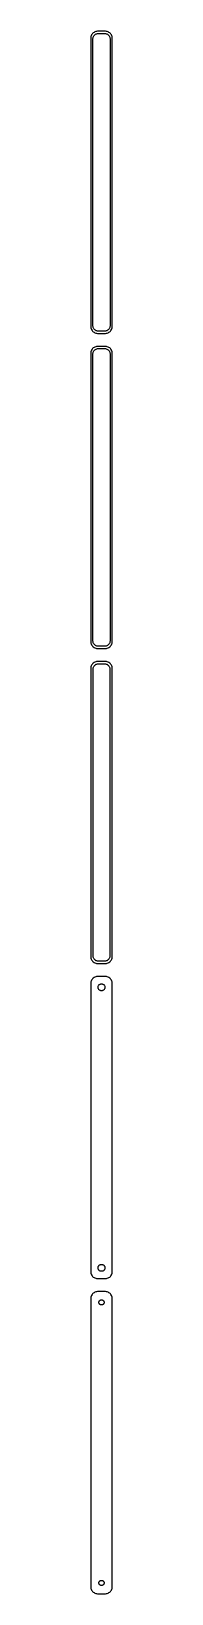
# Model space of a CAD drawing. Header units: metres. Extents: x -8 to 8, y 771 to 1857.
import ezdxf

# ---------------------------------------------------------------- set-up
doc = ezdxf.new("R2010")
doc.units = ezdxf.units.M

msp = doc.modelspace()

# ---------------------------------------------------------------- linework, layer by layer
for p, q in [((-7.39999, 1852.94), (-7.5, 1852.94)), ((-7.5, 1852.94), (-7.5, 1651.06)), ((-7.34291, 1853.24), (-7.39999, 1852.94)), ((-7.14888, 1853.84), (-7.34291, 1853.24)), ((-6.88153, 1854.41), (-7.14888, 1853.84)), ((-6.54507, 1854.94), (-6.88153, 1854.41)), ((-6.14484, 1855.42), (-6.54507, 1854.94)), ((-5.68712, 1855.85), (-6.14484, 1855.42)), ((-6, 1851.5), (-5.96844, 1852)), ((-6, 1652.5), (-6, 1851.5)), ((-5.96844, 1852), (-5.87433, 1852.49)), ((-5.87433, 1852.49), (-5.7191, 1852.97)), ((-5.7191, 1852.97), (-5.50522, 1853.43)), ((-5.17912, 1856.22), (-5.68712, 1855.85)), ((-5.50522, 1853.43), (-5.23605, 1853.85)), ((-5.23605, 1853.85), (-4.91586, 1854.24)), ((-4.62889, 1856.52), (-5.17912, 1856.22)), ((-4.91586, 1854.24), (-4.54968, 1854.58)), ((-4.04507, 1856.76), (-4.62889, 1856.52)), ((-4.54968, 1854.58), (-4.1433, 1854.88)), ((-4.1433, 1854.88), (-3.70311, 1855.12)), ((-3.4369, 1856.91), (-4.04507, 1856.76)), ((-3.70311, 1855.12), (-3.23605, 1855.3)), ((-2.81395, 1856.99), (-3.4369, 1856.91)), ((-3.23605, 1855.3), (-2.74951, 1855.43)), ((2.81395, 1856.99), (-2.81395, 1856.99)), ((-2.74951, 1855.43), (-2.25116, 1855.49)), ((-2.25116, 1855.49), (2.25116, 1855.49)), ((2.25116, 1855.49), (2.74951, 1855.43)), ((2.74951, 1855.43), (3.23605, 1855.3)), ((3.4369, 1856.91), (2.81395, 1856.99)), ((3.23605, 1855.3), (3.70311, 1855.12)), ((4.04507, 1856.76), (3.4369, 1856.91)), ((3.70311, 1855.12), (4.1433, 1854.88)), ((4.62889, 1856.52), (4.04507, 1856.76)), ((4.1433, 1854.88), (4.54968, 1854.58)), ((4.54968, 1854.58), (4.91586, 1854.24)), ((5.17912, 1856.22), (4.62889, 1856.52)), ((4.91586, 1854.24), (5.23605, 1853.85)), ((5.68712, 1855.85), (5.17912, 1856.22)), ((5.23605, 1853.85), (5.50522, 1853.43)), ((5.50522, 1853.43), (5.7191, 1852.97)), ((6.14484, 1855.42), (5.68712, 1855.85)), ((5.7191, 1852.97), (5.87433, 1852.49)), ((5.87433, 1852.49), (5.96844, 1852)), ((5.96844, 1852), (6, 1851.5)), ((6, 1851.5), (6, 1652.5)), ((6.54507, 1854.94), (6.14484, 1855.42)), ((6.88153, 1854.41), (6.54507, 1854.94)), ((7.14888, 1853.84), (6.88153, 1854.41)), ((7.34291, 1853.24), (7.14888, 1853.84)), ((7.46057, 1852.63), (7.34291, 1853.24)), ((7.5, 1852), (7.46057, 1852.63)), ((7.5, 1652), (7.5, 1852)), ((-7.5, 1651.06), (-7.39999, 1651.06)), ((-7.39999, 1651.06), (-7.34291, 1650.76)), ((-7.34291, 1650.76), (-7.14888, 1650.16)), ((-5.96844, 1652), (-6, 1652.5)), ((-5.87433, 1651.51), (-5.96844, 1652)), ((-5.7191, 1651.03), (-5.87433, 1651.51)), ((-5.50522, 1650.57), (-5.7191, 1651.03)), ((5.7191, 1651.03), (5.50522, 1650.57)), ((5.87433, 1651.51), (5.7191, 1651.03)), ((5.96844, 1652), (5.87433, 1651.51)), ((6, 1652.5), (5.96844, 1652)), ((7.14888, 1650.16), (7.34291, 1650.76)), ((7.34291, 1650.76), (7.46057, 1651.37)), ((7.46057, 1651.37), (7.5, 1652)), ((-7.14888, 1650.16), (-6.88153, 1649.59)), ((-6.88153, 1649.59), (-6.54507, 1649.06)), ((-6.54507, 1649.06), (-6.14484, 1648.58)), ((-6.14484, 1648.58), (-5.68712, 1648.15)), ((-5.68712, 1648.15), (-5.17912, 1647.78)), ((-5.23605, 1650.15), (-5.50522, 1650.57)), ((-4.91586, 1649.76), (-5.23605, 1650.15)), ((-5.17912, 1647.78), (-4.62889, 1647.48)), ((-4.54968, 1649.42), (-4.91586, 1649.76)), ((-4.62889, 1647.48), (-4.04507, 1647.24)), ((-4.1433, 1649.12), (-4.54968, 1649.42)), ((-3.70311, 1648.88), (-4.1433, 1649.12)), ((-4.04507, 1647.24), (-3.4369, 1647.09)), ((-3.23605, 1648.7), (-3.70311, 1648.88)), ((-3.4369, 1647.09), (-2.81395, 1647.01)), ((-2.74951, 1648.57), (-3.23605, 1648.7)), ((-2.81395, 1647.01), (2.81395, 1647.01)), ((-2.25116, 1648.51), (-2.74951, 1648.57)), ((2.25116, 1648.51), (-2.25116, 1648.51)), ((2.74951, 1648.57), (2.25116, 1648.51)), ((3.23605, 1648.7), (2.74951, 1648.57)), ((2.81395, 1647.01), (3.4369, 1647.09)), ((3.70311, 1648.88), (3.23605, 1648.7)), ((3.4369, 1647.09), (4.04507, 1647.24)), ((4.1433, 1649.12), (3.70311, 1648.88)), ((4.04507, 1647.24), (4.62889, 1647.48)), ((4.54968, 1649.42), (4.1433, 1649.12)), ((4.91586, 1649.76), (4.54968, 1649.42)), ((4.62889, 1647.48), (5.17912, 1647.78)), ((5.23605, 1650.15), (4.91586, 1649.76)), ((5.17912, 1647.78), (5.68712, 1648.15)), ((5.50522, 1650.57), (5.23605, 1650.15)), ((5.68712, 1648.15), (6.14484, 1648.58)), ((6.14484, 1648.58), (6.54507, 1649.06)), ((6.54507, 1649.06), (6.88153, 1649.59)), ((6.88153, 1649.59), (7.14888, 1650.16)), ((-7.46057, 1633.63), (-7.5, 1633)), ((-7.5, 1633), (-7.5, 1433)), ((-7.34291, 1634.24), (-7.46057, 1633.63)), ((-7.14888, 1634.84), (-7.34291, 1634.24)), ((-6.88153, 1635.41), (-7.14888, 1634.84)), ((-6.54507, 1635.94), (-6.88153, 1635.41)), ((-6.14484, 1636.42), (-6.54507, 1635.94)), ((-5.68712, 1636.85), (-6.14484, 1636.42)), ((-6, 1632.5), (-5.96844, 1633)), ((-6, 1433.5), (-6, 1632.5)), ((-5.96844, 1633), (-5.87433, 1633.49)), ((-5.87433, 1633.49), (-5.7191, 1633.97)), ((-5.7191, 1633.97), (-5.50522, 1634.43)), ((-5.17912, 1637.22), (-5.68712, 1636.85)), ((-5.50522, 1634.43), (-5.23605, 1634.85)), ((-5.23605, 1634.85), (-4.91586, 1635.24)), ((-4.62889, 1637.52), (-5.17912, 1637.22)), ((-4.91586, 1635.24), (-4.54968, 1635.58)), ((-4.04507, 1637.76), (-4.62889, 1637.52)), ((-4.54968, 1635.58), (-4.1433, 1635.88)), ((-4.1433, 1635.88), (-3.70311, 1636.12)), ((-3.4369, 1637.91), (-4.04507, 1637.76)), ((-3.70311, 1636.12), (-3.23605, 1636.3)), ((-2.81395, 1637.99), (-3.4369, 1637.91)), ((-3.23605, 1636.3), (-2.74951, 1636.43)), ((2.81395, 1637.99), (-2.81395, 1637.99)), ((-2.74951, 1636.43), (-2.25116, 1636.49)), ((-2.25116, 1636.49), (2.25116, 1636.49)), ((2.25116, 1636.49), (2.74951, 1636.43)), ((2.74951, 1636.43), (3.23605, 1636.3)), ((3.4369, 1637.91), (2.81395, 1637.99)), ((3.23605, 1636.3), (3.70311, 1636.12)), ((4.04507, 1637.76), (3.4369, 1637.91)), ((3.70311, 1636.12), (4.1433, 1635.88)), ((4.62889, 1637.52), (4.04507, 1637.76)), ((4.1433, 1635.88), (4.54968, 1635.58)), ((4.54968, 1635.58), (4.91586, 1635.24)), ((5.17912, 1637.22), (4.62889, 1637.52)), ((4.91586, 1635.24), (5.23605, 1634.85)), ((5.68712, 1636.85), (5.17912, 1637.22)), ((5.23605, 1634.85), (5.50522, 1634.43)), ((5.50522, 1634.43), (5.7191, 1633.97)), ((6.14484, 1636.42), (5.68712, 1636.85)), ((5.7191, 1633.97), (5.87433, 1633.49)), ((5.87433, 1633.49), (5.96844, 1633)), ((5.96844, 1633), (6, 1632.5)), ((6, 1632.5), (6, 1433.5)), ((6.54507, 1635.94), (6.14484, 1636.42)), ((6.88153, 1635.41), (6.54507, 1635.94)), ((7.14888, 1634.84), (6.88153, 1635.41)), ((7.34291, 1634.24), (7.14888, 1634.84)), ((7.46057, 1633.63), (7.34291, 1634.24)), ((7.5, 1633), (7.46057, 1633.63)), ((7.5, 1433), (7.5, 1633)), ((-5.96844, 1433), (-6, 1433.5)), ((6, 1433.5), (5.96844, 1433)), ((-7.5, 1433), (-7.46057, 1432.37)), ((-7.46057, 1432.37), (-7.34291, 1431.76)), ((-7.34291, 1431.76), (-7.14888, 1431.16)), ((-7.14888, 1431.16), (-6.88153, 1430.59)), ((-6.88153, 1430.59), (-6.54507, 1430.06)), ((-6.54507, 1430.06), (-6.14484, 1429.58)), ((-6.14484, 1429.58), (-5.68712, 1429.15)), ((-5.87433, 1432.51), (-5.96844, 1433)), ((-5.7191, 1432.03), (-5.87433, 1432.51)), ((-5.50522, 1431.57), (-5.7191, 1432.03)), ((-5.68712, 1429.15), (-5.17912, 1428.78)), ((-5.23605, 1431.15), (-5.50522, 1431.57)), ((-4.91586, 1430.76), (-5.23605, 1431.15)), ((-5.17912, 1428.78), (-4.62889, 1428.48)), ((-4.54968, 1430.42), (-4.91586, 1430.76)), ((-4.62889, 1428.48), (-4.04507, 1428.24)), ((-4.1433, 1430.12), (-4.54968, 1430.42)), ((-3.70311, 1429.88), (-4.1433, 1430.12)), ((-4.04507, 1428.24), (-3.4369, 1428.09)), ((-3.23605, 1429.7), (-3.70311, 1429.88)), ((-3.4369, 1428.09), (-2.81395, 1428.01)), ((-2.74951, 1429.57), (-3.23605, 1429.7)), ((-2.81395, 1428.01), (2.81395, 1428.01)), ((-2.25116, 1429.51), (-2.74951, 1429.57)), ((2.25116, 1429.51), (-2.25116, 1429.51)), ((2.74951, 1429.57), (2.25116, 1429.51)), ((3.23605, 1429.7), (2.74951, 1429.57)), ((2.81395, 1428.01), (3.4369, 1428.09)), ((3.70311, 1429.88), (3.23605, 1429.7)), ((3.4369, 1428.09), (4.04507, 1428.24)), ((4.1433, 1430.12), (3.70311, 1429.88)), ((4.04507, 1428.24), (4.62889, 1428.48)), ((4.54968, 1430.42), (4.1433, 1430.12)), ((4.91586, 1430.76), (4.54968, 1430.42)), ((4.62889, 1428.48), (5.17912, 1428.78)), ((5.23605, 1431.15), (4.91586, 1430.76)), ((5.17912, 1428.78), (5.68712, 1429.15)), ((5.50522, 1431.57), (5.23605, 1431.15)), ((5.7191, 1432.03), (5.50522, 1431.57)), ((5.68712, 1429.15), (6.14484, 1429.58)), ((5.87433, 1432.51), (5.7191, 1432.03)), ((5.96844, 1433), (5.87433, 1432.51)), ((6.14484, 1429.58), (6.54507, 1430.06)), ((6.54507, 1430.06), (6.88153, 1430.59)), ((6.88153, 1430.59), (7.14888, 1431.16)), ((7.14888, 1431.16), (7.34291, 1431.76)), ((7.34291, 1431.76), (7.46057, 1432.37)), ((7.46057, 1432.37), (7.5, 1433)), ((-7.46057, 1414.63), (-7.5, 1414)), ((-7.5, 1414), (-7.5, 1214)), ((-7.34291, 1415.24), (-7.46057, 1414.63)), ((-7.14888, 1415.84), (-7.34291, 1415.24)), ((-6.88153, 1416.41), (-7.14888, 1415.84)), ((-6.54507, 1416.94), (-6.88153, 1416.41)), ((-6.14484, 1417.42), (-6.54507, 1416.94)), ((-5.68712, 1417.85), (-6.14484, 1417.42)), ((-5.87262, 1413.5), (-5.84209, 1413.99)), ((-5.87262, 1214.5), (-5.87262, 1413.5)), ((-5.84209, 1413.99), (-5.75096, 1414.46)), ((-5.75096, 1414.46), (-5.60068, 1414.93)), ((-5.17912, 1418.22), (-5.68712, 1417.85)), ((-5.60068, 1414.93), (-5.3936, 1415.37)), ((-5.3936, 1415.37), (-5.13301, 1415.78)), ((-4.62889, 1418.52), (-5.17912, 1418.22)), ((-5.13301, 1415.78), (-4.82301, 1416.15)), ((-4.82301, 1416.15), (-4.46851, 1416.48)), ((-4.04507, 1418.76), (-4.62889, 1418.52)), ((-4.46851, 1416.48), (-4.07506, 1416.77)), ((-4.07506, 1416.77), (-3.64888, 1417)), ((-3.4369, 1418.91), (-4.04507, 1418.76)), ((-3.64888, 1417), (-3.1967, 1417.18)), ((-2.81395, 1418.99), (-3.4369, 1418.91)), ((-3.1967, 1417.18), (-2.72565, 1417.3)), ((2.81395, 1418.99), (-2.81395, 1418.99)), ((-2.72565, 1417.3), (-2.24316, 1417.36)), ((-2.24316, 1417.36), (2.24316, 1417.36)), ((2.24316, 1417.36), (2.72565, 1417.3)), ((2.72565, 1417.3), (3.1967, 1417.18)), ((3.4369, 1418.91), (2.81395, 1418.99)), ((3.1967, 1417.18), (3.64888, 1417)), ((4.04507, 1418.76), (3.4369, 1418.91)), ((3.64888, 1417), (4.07506, 1416.77)), ((4.62889, 1418.52), (4.04507, 1418.76)), ((4.07506, 1416.77), (4.46851, 1416.48)), ((4.46851, 1416.48), (4.82301, 1416.15)), ((5.17912, 1418.22), (4.62889, 1418.52)), ((4.82301, 1416.15), (5.13301, 1415.78)), ((5.13301, 1415.78), (5.3936, 1415.37)), ((5.68712, 1417.85), (5.17912, 1418.22)), ((5.3936, 1415.37), (5.60068, 1414.93)), ((5.60068, 1414.93), (5.75096, 1414.46)), ((6.14484, 1417.42), (5.68712, 1417.85)), ((5.75096, 1414.46), (5.84209, 1413.99)), ((5.84209, 1413.99), (5.87262, 1413.5)), ((5.87262, 1413.5), (5.87262, 1214.5)), ((6.54507, 1416.94), (6.14484, 1417.42)), ((6.88153, 1416.41), (6.54507, 1416.94)), ((7.14888, 1415.84), (6.88153, 1416.41)), ((7.34291, 1415.24), (7.14888, 1415.84)), ((7.46057, 1414.63), (7.34291, 1415.24)), ((7.5, 1414), (7.46057, 1414.63)), ((7.5, 1214), (7.5, 1414)), ((-7.5, 1214), (-7.46057, 1213.37)), ((-7.46057, 1213.37), (-7.34291, 1212.76)), ((-7.34291, 1212.76), (-7.14888, 1212.16)), ((-7.14888, 1212.16), (-6.88153, 1211.59)), ((-6.88153, 1211.59), (-6.54507, 1211.06)), ((-6.54507, 1211.06), (-6.14484, 1210.58)), ((-6.14484, 1210.58), (-5.68712, 1210.15)), ((-5.84209, 1214.01), (-5.87262, 1214.5)), ((-5.75096, 1213.54), (-5.84209, 1214.01)), ((-5.60068, 1213.07), (-5.75096, 1213.54)), ((-5.68712, 1210.15), (-5.17912, 1209.78)), ((-5.3936, 1212.63), (-5.60068, 1213.07)), ((-5.13301, 1212.22), (-5.3936, 1212.63)), ((-5.17912, 1209.78), (-4.62889, 1209.48)), ((-4.82301, 1211.85), (-5.13301, 1212.22)), ((-4.46851, 1211.52), (-4.82301, 1211.85)), ((-4.62889, 1209.48), (-4.04507, 1209.24)), ((-4.07506, 1211.23), (-4.46851, 1211.52)), ((-3.64888, 1211), (-4.07506, 1211.23)), ((-4.04507, 1209.24), (-3.4369, 1209.09)), ((-3.1967, 1210.82), (-3.64888, 1211)), ((-3.4369, 1209.09), (-2.81395, 1209.01)), ((-2.72565, 1210.7), (-3.1967, 1210.82)), ((-2.81395, 1209.01), (2.81395, 1209.01)), ((-2.24316, 1210.64), (-2.72565, 1210.7)), ((2.24316, 1210.64), (-2.24316, 1210.64)), ((2.72565, 1210.7), (2.24316, 1210.64)), ((3.1967, 1210.82), (2.72565, 1210.7)), ((2.81395, 1209.01), (3.4369, 1209.09)), ((3.64888, 1211), (3.1967, 1210.82)), ((3.4369, 1209.09), (4.04507, 1209.24)), ((4.07506, 1211.23), (3.64888, 1211)), ((4.04507, 1209.24), (4.62889, 1209.48)), ((4.46851, 1211.52), (4.07506, 1211.23)), ((4.82301, 1211.85), (4.46851, 1211.52)), ((4.62889, 1209.48), (5.17912, 1209.78)), ((5.13301, 1212.22), (4.82301, 1211.85)), ((5.3936, 1212.63), (5.13301, 1212.22)), ((5.17912, 1209.78), (5.68712, 1210.15)), ((5.60068, 1213.07), (5.3936, 1212.63)), ((5.75096, 1213.54), (5.60068, 1213.07)), ((5.68712, 1210.15), (6.14484, 1210.58)), ((5.84209, 1214.01), (5.75096, 1213.54)), ((5.87262, 1214.5), (5.84209, 1214.01)), ((6.14484, 1210.58), (6.54507, 1211.06)), ((6.54507, 1211.06), (6.88153, 1211.59)), ((6.88153, 1211.59), (7.14888, 1212.16)), ((7.14888, 1212.16), (7.34291, 1212.76)), ((7.34291, 1212.76), (7.46057, 1213.37)), ((7.46057, 1213.37), (7.5, 1214)), ((-7.46057, 1195.63), (-7.5, 1195)), ((-7.5, 1195), (-7.5, 995)), ((-7.34291, 1196.24), (-7.46057, 1195.63)), ((-7.14888, 1196.84), (-7.34291, 1196.24)), ((-6.88153, 1197.41), (-7.14888, 1196.84)), ((-6.54507, 1197.94), (-6.88153, 1197.41)), ((-6.14484, 1198.42), (-6.54507, 1197.94)), ((-5.68712, 1198.85), (-6.14484, 1198.42)), ((-5.17912, 1199.22), (-5.68712, 1198.85)), ((-4.62889, 1199.52), (-5.17912, 1199.22)), ((-4.04507, 1199.76), (-4.62889, 1199.52)), ((-3.4369, 1199.91), (-4.04507, 1199.76)), ((-2.81395, 1199.99), (-3.4369, 1199.91)), ((2.81395, 1199.99), (-2.81395, 1199.99)), ((-1.28598, 1194.53), (-1.02187, 1194.67)), ((-1.02187, 1194.67), (-0.741638, 1194.78)), ((-0.741638, 1194.78), (-0.449707, 1194.86)), ((-0.449707, 1194.86), (-0.150696, 1194.9)), ((-0.150696, 1194.9), (0.150696, 1194.9)), ((0.150696, 1194.9), (0.449707, 1194.86)), ((0.449707, 1194.86), (0.741638, 1194.78)), ((0.741638, 1194.78), (1.02187, 1194.67)), ((1.02187, 1194.67), (1.28598, 1194.53)), ((3.4369, 1199.91), (2.81395, 1199.99)), ((4.04507, 1199.76), (3.4369, 1199.91)), ((4.62889, 1199.52), (4.04507, 1199.76)), ((5.17912, 1199.22), (4.62889, 1199.52)), ((5.68712, 1198.85), (5.17912, 1199.22)), ((6.14484, 1198.42), (5.68712, 1198.85)), ((6.54507, 1197.94), (6.14484, 1198.42)), ((6.88153, 1197.41), (6.54507, 1197.94)), ((7.14888, 1196.84), (6.88153, 1197.41)), ((7.34291, 1196.24), (7.14888, 1196.84)), ((7.46057, 1195.63), (7.34291, 1196.24)), ((7.5, 1195), (7.46057, 1195.63)), ((7.5, 995), (7.5, 1195)), ((-2.39999, 1192.5), (-2.38107, 1192.8)), ((-2.38107, 1192.2), (-2.39999, 1192.5)), ((-2.38107, 1192.8), (-2.32458, 1193.1)), ((-2.32458, 1191.9), (-2.38107, 1192.2)), ((-2.32458, 1193.1), (-2.23146, 1193.38)), ((-2.23146, 1191.62), (-2.32458, 1191.9)), ((-2.23146, 1193.38), (-2.10313, 1193.66)), ((-2.10313, 1191.34), (-2.23146, 1191.62)), ((-2.10313, 1193.66), (-1.94164, 1193.91)), ((-1.94164, 1191.09), (-2.10313, 1191.34)), ((-1.94164, 1193.91), (-1.74951, 1194.14)), ((-1.74951, 1190.86), (-1.94164, 1191.09)), ((-1.74951, 1194.14), (-1.52982, 1194.35)), ((-1.52982, 1190.65), (-1.74951, 1190.86)), ((-1.52982, 1194.35), (-1.28598, 1194.53)), ((-1.28598, 1190.47), (-1.52982, 1190.65)), ((-1.02187, 1190.33), (-1.28598, 1190.47)), ((-0.741638, 1190.22), (-1.02187, 1190.33)), ((-0.449707, 1190.14), (-0.741638, 1190.22)), ((-0.150696, 1190.1), (-0.449707, 1190.14)), ((0.150696, 1190.1), (-0.150696, 1190.1)), ((0.449707, 1190.14), (0.150696, 1190.1)), ((0.741638, 1190.22), (0.449707, 1190.14)), ((1.02187, 1190.33), (0.741638, 1190.22)), ((1.28598, 1190.47), (1.02187, 1190.33)), ((1.28598, 1194.53), (1.52982, 1194.35)), ((1.52982, 1190.65), (1.28598, 1190.47)), ((1.52982, 1194.35), (1.74951, 1194.14)), ((1.74951, 1190.86), (1.52982, 1190.65)), ((1.74951, 1194.14), (1.94164, 1193.91)), ((1.94164, 1191.09), (1.74951, 1190.86)), ((1.94164, 1193.91), (2.10313, 1193.66)), ((2.10313, 1191.34), (1.94164, 1191.09)), ((2.10313, 1193.66), (2.23146, 1193.38)), ((2.23146, 1191.62), (2.10313, 1191.34)), ((2.23146, 1193.38), (2.32458, 1193.1)), ((2.32458, 1191.9), (2.23146, 1191.62)), ((2.32458, 1193.1), (2.38107, 1192.8)), ((2.38107, 1192.2), (2.32458, 1191.9)), ((2.38107, 1192.8), (2.39999, 1192.5)), ((2.39999, 1192.5), (2.38107, 1192.2)), ((-1.94164, 998.911), (-1.74951, 999.143)), ((-1.74951, 999.143), (-1.52982, 999.349)), ((-1.52982, 999.349), (-1.28598, 999.526)), ((-1.28598, 999.526), (-1.02187, 999.672)), ((-1.02187, 999.672), (-0.741638, 999.783)), ((-0.741638, 999.783), (-0.449707, 999.857)), ((-0.449707, 999.857), (-0.150696, 999.895)), ((-0.150696, 999.895), (0.150696, 999.895)), ((0.150696, 999.895), (0.449707, 999.857)), ((0.449707, 999.857), (0.741638, 999.783)), ((0.741638, 999.783), (1.02187, 999.672)), ((1.02187, 999.672), (1.28598, 999.526)), ((1.28598, 999.526), (1.52982, 999.349)), ((1.52982, 999.349), (1.74951, 999.143)), ((1.74951, 999.143), (1.94164, 998.911)), ((-7.5, 995), (-7.46057, 994.373)), ((-7.46057, 994.373), (-7.34291, 993.757)), ((-7.34291, 993.757), (-7.14888, 993.159)), ((-7.14888, 993.159), (-6.88153, 992.591)), ((-6.88153, 992.591), (-6.54507, 992.061)), ((-6.54507, 992.061), (-6.14484, 991.577)), ((-6.14484, 991.577), (-5.68712, 991.147)), ((-5.68712, 991.147), (-5.17912, 990.778)), ((-5.17912, 990.778), (-4.62889, 990.476)), ((-4.62889, 990.476), (-4.04507, 990.245)), ((-4.04507, 990.245), (-3.4369, 990.089)), ((-3.4369, 990.089), (-2.81395, 990.01)), ((-2.81395, 990.01), (2.81395, 990.01)), ((-2.39999, 997.5), (-2.38107, 997.801)), ((-2.38107, 997.199), (-2.39999, 997.5)), ((-2.38107, 997.801), (-2.32458, 998.097)), ((-2.32458, 996.903), (-2.38107, 997.199)), ((-2.32458, 998.097), (-2.23146, 998.383)), ((-2.23146, 996.617), (-2.32458, 996.903)), ((-2.23146, 998.383), (-2.10313, 998.656)), ((-2.10313, 996.344), (-2.23146, 996.617)), ((-2.10313, 998.656), (-1.94164, 998.911)), ((-1.94164, 996.089), (-2.10313, 996.344)), ((-1.74951, 995.857), (-1.94164, 996.089)), ((-1.52982, 995.651), (-1.74951, 995.857)), ((-1.28598, 995.474), (-1.52982, 995.651)), ((-1.02187, 995.328), (-1.28598, 995.474)), ((-0.741638, 995.217), (-1.02187, 995.328)), ((-0.449707, 995.143), (-0.741638, 995.217)), ((-0.150696, 995.105), (-0.449707, 995.143)), ((0.150696, 995.105), (-0.150696, 995.105)), ((0.449707, 995.143), (0.150696, 995.105)), ((0.741638, 995.217), (0.449707, 995.143)), ((1.02187, 995.328), (0.741638, 995.217)), ((1.28598, 995.474), (1.02187, 995.328)), ((1.52982, 995.651), (1.28598, 995.474)), ((1.74951, 995.857), (1.52982, 995.651)), ((1.94164, 996.089), (1.74951, 995.857)), ((1.94164, 998.911), (2.10313, 998.656)), ((2.10313, 996.344), (1.94164, 996.089)), ((2.10313, 998.656), (2.23146, 998.383)), ((2.23146, 996.617), (2.10313, 996.344)), ((2.23146, 998.383), (2.32458, 998.097)), ((2.32458, 996.903), (2.23146, 996.617)), ((2.32458, 998.097), (2.38107, 997.801)), ((2.38107, 997.199), (2.32458, 996.903)), ((2.38107, 997.801), (2.39999, 997.5)), ((2.39999, 997.5), (2.38107, 997.199)), ((2.81395, 990.01), (3.4369, 990.089)), ((3.4369, 990.089), (4.04507, 990.245)), ((4.04507, 990.245), (4.62889, 990.476)), ((4.62889, 990.476), (5.17912, 990.778)), ((5.17912, 990.778), (5.68712, 991.147)), ((5.68712, 991.147), (6.14484, 991.577)), ((6.14484, 991.577), (6.54507, 992.061)), ((6.54507, 992.061), (6.88153, 992.591)), ((6.88153, 992.591), (7.14888, 993.159)), ((7.14888, 993.159), (7.34291, 993.757)), ((7.34291, 993.757), (7.46057, 994.373)), ((7.46057, 994.373), (7.5, 995)), ((-7.14888, 977.841), (-7.34291, 977.243)), ((-6.88153, 978.409), (-7.14888, 977.841)), ((-6.54507, 978.939), (-6.88153, 978.409)), ((-6.14484, 979.423), (-6.54507, 978.939)), ((-5.68712, 979.853), (-6.14484, 979.423)), ((-5.17912, 980.222), (-5.68712, 979.853)), ((-4.62889, 980.524), (-5.17912, 980.222)), ((-4.04507, 980.755), (-4.62889, 980.524)), ((-3.4369, 980.911), (-4.04507, 980.755)), ((-2.81395, 980.99), (-3.4369, 980.911)), ((2.81395, 980.99), (-2.81395, 980.99)), ((3.4369, 980.911), (2.81395, 980.99)), ((4.04507, 980.755), (3.4369, 980.911)), ((4.62889, 980.524), (4.04507, 980.755)), ((5.17912, 980.222), (4.62889, 980.524)), ((5.68712, 979.853), (5.17912, 980.222)), ((6.14484, 979.423), (5.68712, 979.853)), ((6.54507, 978.939), (6.14484, 979.423)), ((6.88153, 978.409), (6.54507, 978.939)), ((7.14888, 977.841), (6.88153, 978.409)), ((7.34291, 977.243), (7.14888, 977.841)), ((-7.46057, 976.627), (-7.5, 976)), ((-7.5, 976), (-7.5, 776)), ((-7.34291, 977.243), (-7.46057, 976.627)), ((-1.79999, 973.5), (-1.7858, 973.726)), ((-1.7858, 973.274), (-1.79999, 973.5)), ((-1.7858, 973.726), (-1.74344, 973.948)), ((-1.74344, 973.052), (-1.7858, 973.274)), ((-1.74344, 973.948), (-1.67358, 974.163)), ((-1.67358, 972.837), (-1.74344, 973.052)), ((-1.67358, 974.163), (-1.57735, 974.367)), ((-1.57735, 972.633), (-1.67358, 972.837)), ((-1.57735, 974.367), (-1.45622, 974.558)), ((-1.45622, 972.442), (-1.57735, 972.633)), ((-1.45622, 974.558), (-1.31213, 974.732)), ((-1.31213, 972.268), (-1.45622, 972.442)), ((-1.31213, 974.732), (-1.14735, 974.887)), ((-1.14735, 972.113), (-1.31213, 972.268)), ((-1.14735, 974.887), (-0.964478, 975.02)), ((-0.964478, 971.98), (-1.14735, 972.113)), ((-0.964478, 975.02), (-0.766388, 975.129)), ((-0.766388, 971.871), (-0.964478, 971.98)), ((-0.766388, 975.129), (-0.556229, 975.212)), ((-0.556229, 971.788), (-0.766388, 971.871)), ((-0.556229, 975.212), (-0.33728, 975.268)), ((-0.33728, 971.732), (-0.556229, 971.788)), ((-0.33728, 975.268), (-0.113022, 975.296)), ((-0.113022, 971.704), (-0.33728, 971.732)), ((-0.113022, 975.296), (0.113022, 975.296)), ((0.113022, 971.704), (-0.113022, 971.704)), ((0.113022, 975.296), (0.33728, 975.268)), ((0.33728, 971.732), (0.113022, 971.704)), ((0.33728, 975.268), (0.556229, 975.212)), ((0.556229, 971.788), (0.33728, 971.732)), ((0.556229, 975.212), (0.766388, 975.129)), ((0.766388, 971.871), (0.556229, 971.788)), ((0.766388, 975.129), (0.964478, 975.02)), ((0.964478, 971.98), (0.766388, 971.871)), ((0.964478, 975.02), (1.14735, 974.887)), ((1.14735, 972.113), (0.964478, 971.98)), ((1.14735, 974.887), (1.31213, 974.732)), ((1.31213, 972.268), (1.14735, 972.113)), ((1.31213, 974.732), (1.45622, 974.558)), ((1.45622, 972.442), (1.31213, 972.268)), ((1.45622, 974.558), (1.57735, 974.367)), ((1.57735, 972.633), (1.45622, 972.442)), ((1.57735, 974.367), (1.67358, 974.163)), ((1.67358, 972.837), (1.57735, 972.633)), ((1.67358, 974.163), (1.74344, 973.948)), ((1.74344, 973.052), (1.67358, 972.837)), ((1.74344, 973.948), (1.7858, 973.726)), ((1.7858, 973.274), (1.74344, 973.052)), ((1.7858, 973.726), (1.79999, 973.5)), ((1.79999, 973.5), (1.7858, 973.274)), ((7.46057, 976.627), (7.34291, 977.243)), ((7.5, 976), (7.46057, 976.627)), ((7.5, 776), (7.5, 976)), ((-7.5, 776), (-7.46057, 775.373)), ((-7.46057, 775.373), (-7.34291, 774.757)), ((-7.34291, 774.757), (-7.14888, 774.159)), ((-7.14888, 774.159), (-6.88153, 773.591)), ((-6.88153, 773.591), (-6.54507, 773.061)), ((-6.54507, 773.061), (-6.14484, 772.577)), ((-6.14484, 772.577), (-5.68712, 772.147)), ((-5.68712, 772.147), (-5.17912, 771.778)), ((-5.17912, 771.778), (-4.62889, 771.476)), ((-4.62889, 771.476), (-4.04507, 771.245)), ((-4.04507, 771.245), (-3.4369, 771.089)), ((-3.4369, 771.089), (-2.81395, 771.01)), ((-1.79999, 778.5), (-1.7858, 778.726)), ((-1.7858, 778.274), (-1.79999, 778.5)), ((-1.7858, 778.726), (-1.74344, 778.948)), ((-1.74344, 778.052), (-1.7858, 778.274)), ((-1.74344, 778.948), (-1.67358, 779.163)), ((-1.67358, 777.837), (-1.74344, 778.052)), ((-1.67358, 779.163), (-1.57735, 779.367)), ((-1.57735, 777.633), (-1.67358, 777.837)), ((-1.57735, 779.367), (-1.45622, 779.558)), ((-1.45622, 777.442), (-1.57735, 777.633)), ((-1.45622, 779.558), (-1.31213, 779.732)), ((-1.31213, 777.268), (-1.45622, 777.442)), ((-1.31213, 779.732), (-1.14735, 779.887)), ((-1.14735, 777.113), (-1.31213, 777.268)), ((-1.14735, 779.887), (-0.964478, 780.02)), ((-0.964478, 776.98), (-1.14735, 777.113)), ((-0.964478, 780.02), (-0.766388, 780.129)), ((-0.766388, 776.871), (-0.964478, 776.98)), ((-0.766388, 780.129), (-0.556229, 780.212)), ((-0.556229, 776.788), (-0.766388, 776.871)), ((-0.556229, 780.212), (-0.33728, 780.268)), ((-0.33728, 776.732), (-0.556229, 776.788)), ((-0.33728, 780.268), (-0.113022, 780.296)), ((-0.113022, 776.704), (-0.33728, 776.732)), ((-0.113022, 780.296), (0.113022, 780.296)), ((0.113022, 776.704), (-0.113022, 776.704)), ((0.113022, 780.296), (0.33728, 780.268)), ((0.33728, 776.732), (0.113022, 776.704)), ((0.33728, 780.268), (0.556229, 780.212)), ((0.556229, 776.788), (0.33728, 776.732)), ((0.556229, 780.212), (0.766388, 780.129)), ((0.766388, 776.871), (0.556229, 776.788)), ((0.766388, 780.129), (0.964478, 780.02)), ((0.964478, 776.98), (0.766388, 776.871)), ((0.964478, 780.02), (1.14735, 779.887)), ((1.14735, 777.113), (0.964478, 776.98)), ((1.14735, 779.887), (1.31213, 779.732)), ((1.31213, 777.268), (1.14735, 777.113)), ((1.31213, 779.732), (1.45622, 779.558)), ((1.45622, 777.442), (1.31213, 777.268)), ((1.45622, 779.558), (1.57735, 779.367)), ((1.57735, 777.633), (1.45622, 777.442)), ((1.57735, 779.367), (1.67358, 779.163)), ((1.67358, 777.837), (1.57735, 777.633)), ((1.67358, 779.163), (1.74344, 778.948)), ((1.74344, 778.052), (1.67358, 777.837)), ((1.74344, 778.948), (1.7858, 778.726)), ((1.7858, 778.274), (1.74344, 778.052)), ((1.7858, 778.726), (1.79999, 778.5)), ((1.79999, 778.5), (1.7858, 778.274)), ((2.81395, 771.01), (3.4369, 771.089)), ((3.4369, 771.089), (4.04507, 771.245)), ((4.04507, 771.245), (4.62889, 771.476)), ((4.62889, 771.476), (5.17912, 771.778)), ((5.17912, 771.778), (5.68712, 772.147)), ((5.68712, 772.147), (6.14484, 772.577)), ((6.14484, 772.577), (6.54507, 773.061)), ((6.54507, 773.061), (6.88153, 773.591)), ((6.88153, 773.591), (7.14888, 774.159)), ((7.14888, 774.159), (7.34291, 774.757)), ((7.34291, 774.757), (7.46057, 775.373)), ((7.46057, 775.373), (7.5, 776)), ((-2.81395, 771.01), (2.81395, 771.01))]:
    msp.add_line(p, q)

doc.saveas('drawing.dxf')
